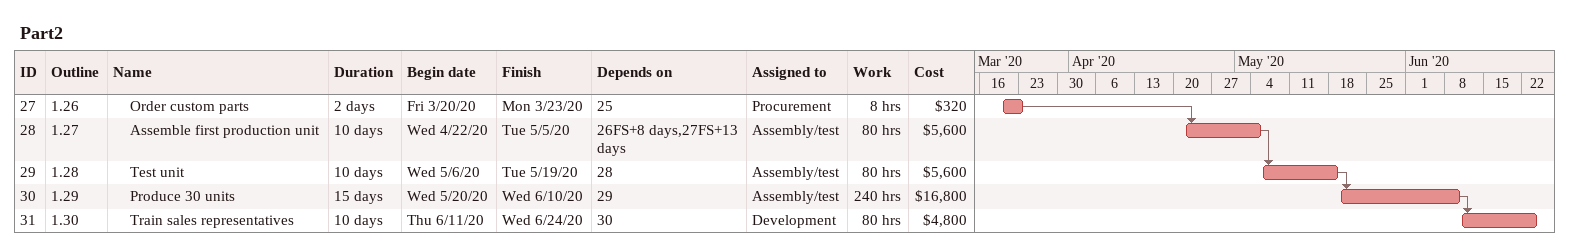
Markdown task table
Part2

| ID | WBS | Task | Duration | Start | Finish | Predecessors | Resources | Work (h) | Cost ($) |
|---|---|---|---|---|---|---|---|---|---|
| 27 | 1.26 | Order custom parts | 2d | 2020-03-20 | 2020-03-23 | 25 | Procurement | 8 | 320 |
| 28 | 1.27 | Assemble first production unit | 10d | 2020-04-22 | 2020-05-05 | 26FS+8d, 27FS+13d | Assembly/test | 80 | 5600 |
| 29 | 1.28 | Test unit | 10d | 2020-05-06 | 2020-05-19 | 28 | Assembly/test | 80 | 5600 |
| 30 | 1.29 | Produce 30 units | 15d | 2020-05-20 | 2020-06-10 | 29 | Assembly/test | 240 | 16800 |
| 31 | 1.30 | Train sales representatives | 10d | 2020-06-11 | 2020-06-24 | 30 | Development | 80 | 4800 |
